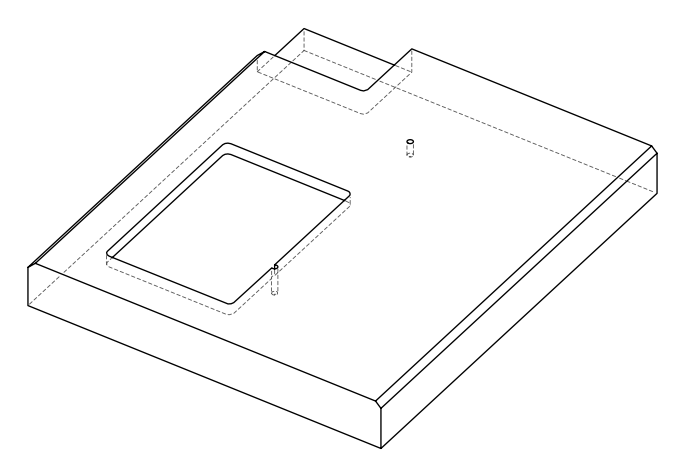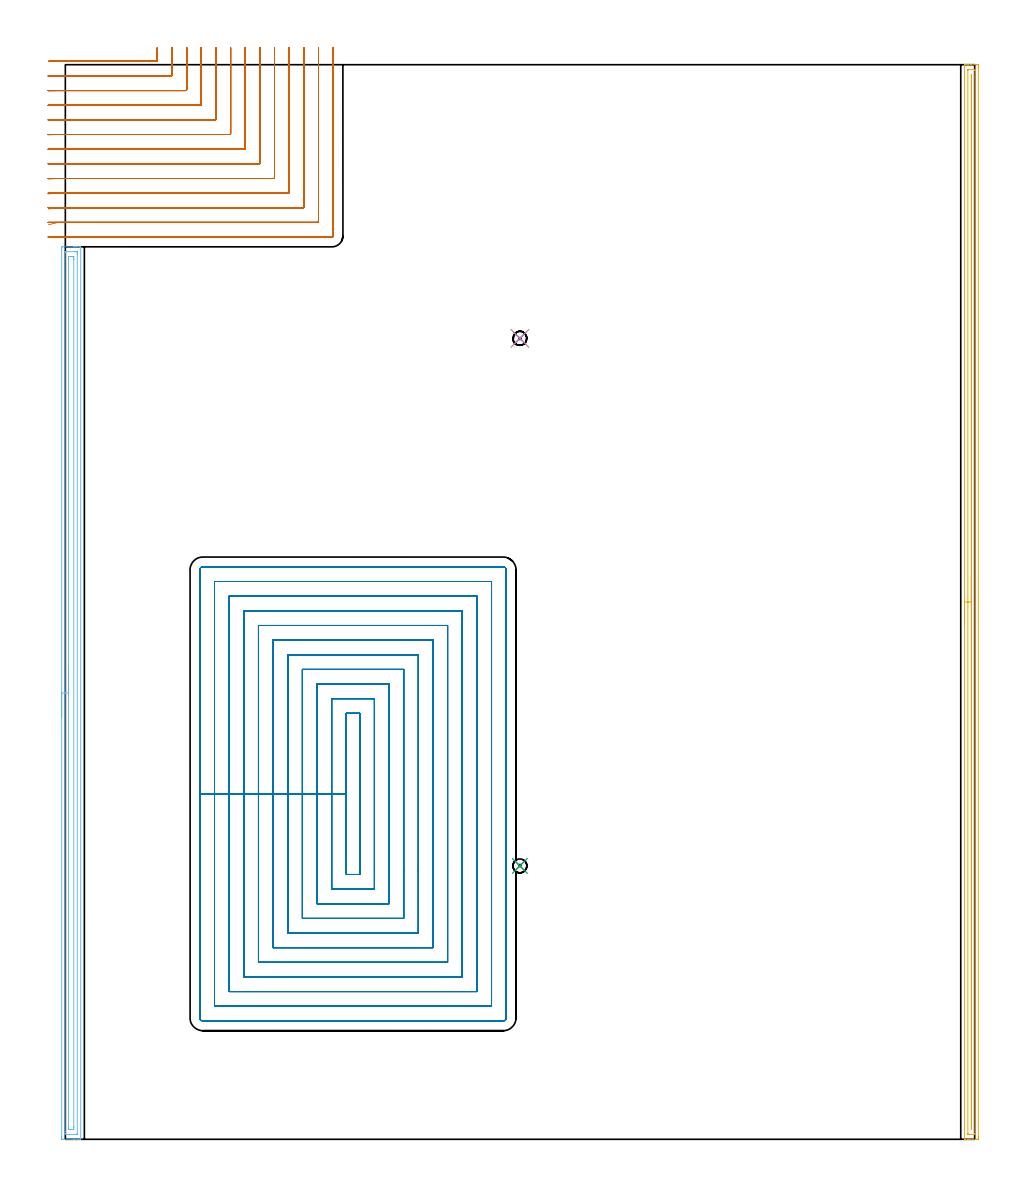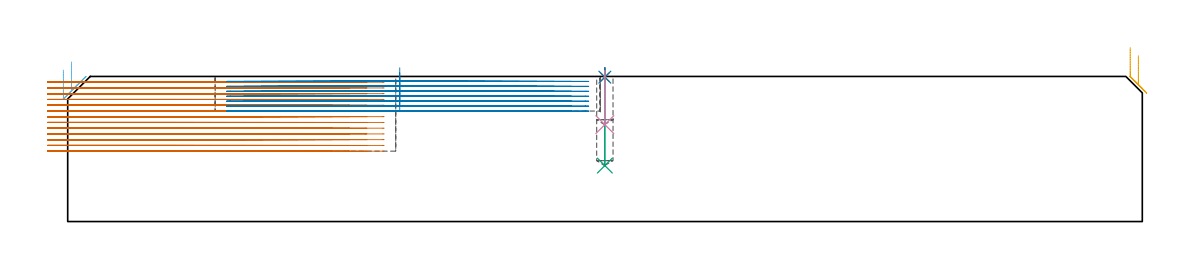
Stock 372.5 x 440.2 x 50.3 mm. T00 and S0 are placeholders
(PLAN: 8 operations, 3 tool changes, 126 min)
(1 SPOT_DRILL | STEP1POCKET | NXT0321_9005460120000 | 0.03 min | 0 mm3)
(2 SPOT_DRILL_1 | STEP1POCKET_1 | NXT0321_9005460120000 | 0.03 min | 0 mm3)
(3 DRILL_BLIND_HOLE_INTO_CENTER | STEP1POCKET | UGT0301_180 | 0.13 min | 748 mm3)
(4 DRILL_BLIND_HOLE_INTO_CENTER_1 | STEP1POCKET_1 | UGT0301_180 | 0.08 min | 391 mm3)
(5 AREA_MILL | FG_CHAMFER_SURFACE | UGT0205_001 | 10.71 min | 7151 mm3)
(6 AREA_MILL_1 | FG_CHAMFER_SURFACE_1 | UGT0205_001 | 8.99 min | 11271 mm3)
(7 MILL_CORNER_NOTCH_RECTANGULAR | CORNER_NOTCH_RECTANGULAR | NXT0201_009 | Follow Part, ap 2, ae 75% | 45.65 min | 219438 mm3)
(8 MILL_RECTANGULAR_POCKET | POCKET_RECTANGULAR_STRAIGHT | NXT0201_009 | Follow Part, ap 2, ae 75% | 60.36 min | 310494 mm3)
(TOOL NXT0321_9005460120000 | NC Spot Drill, 142deg, 12mm, Carbide, Uncoated | D12 PA142 FL30 Z2)
(TOOL UGT0301_180 | Twist Drill 5.7 mm | D5.7 PA118 FL55 Z2)
(TOOL UGT0205_001 | Chamfer Mill 20 x 3 x 45 deg. | D20 FL50 Z2)
(TOOL NXT0201_009 | ENDMILL 8mm [2P460-0800-NA 1630] | D8 FL26 Z6)
(OP 1 SPOT_DRILL)
G17 G21 G94 G90
T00 M6
G54
G17 G0 G90 X186.2 Y112. S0 M3
G43 Z60.3 H0
G94 G81 G98 Z50.055 F250. R53.3
G80
M5
M2
(OP 2 SPOT_DRILL_1)
G17 G21 G94 G90
T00 M6
G54
G17 G0 G90 X186.2 Y328.1 S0 M3
G43 Z60.3 H0
G94 G81 G98 Z50.055 F250. R53.3
G80
M5
M2
(OP 3 DRILL_BLIND_HOLE_INTO_CENTER)
G17 G21 G94 G90
T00 M6
G54
G17 G0 G90 X186.2 Y112. S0 M3
G43 Z60.3 H0
G94 G81 G98 Z19.4 F250. R52.3
G80
M5
M2
(OP 4 DRILL_BLIND_HOLE_INTO_CENTER_1)
G17 G21 G94 G90
T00 M6
G54
G17 G0 G90 X186.2 Y328.1 S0 M3
G43 Z60.3 H0
G94 G81 G98 Z33.6 F250. R52.3
G80
M5
M2
(OP 5 AREA_MILL)
G17 G21 G94 G90
T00 M6
G54
G17 G0 G90 X368.3 Y210.1 S1061 M3
G43 Z60.3 H0
G94 G1 Y210.138 Z59.428 F250.
Y210.252 Z58.563
Y210.441 Z57.712
Y210.703 Z56.88
Y211.037 Z56.074
Y211.44 Z55.3
Y211.908 Z54.564
Y212.44 Z53.872
Y213.029 Z53.229
Y213.672 Z52.639
Y214.364 Z52.108
Y215.1 Z51.64
Y215.874 Z51.237
Y216.68 Z50.903
Y217.512 Z50.641
Y218.363 Z50.452
Y219.228 Z50.338
Y220.1 Z50.3
Y440.02
X368.303 Y440.19 Z50.288
X368.366 Y440.193 Z50.226
X368.797 Y440.2 Z49.803
X369.091 Z49.509
X369.81 Z48.785
X371.063 Z47.534
X372.49 Z46.106
X373.116 Z45.48
X373.383 Y440.198 Z45.213
X373.991 Y440.193 Z44.605
X373.993 Y440.183 Z44.604
X373.998 Y439.573 Z44.602
X374. Y438.956 Z44.6
Y0.903
X373.999 Y0.627 Z44.601
X373.993 Y0.017 Z44.604
X373.991 Y0.007 Z44.605
X373.383 Y0. Z45.213
X371.597 Z46.998
X370.17 Z48.427
X369.81 Z48.785
X368.797 Z49.803
X368.368 Z50.223
X368.315 Z50.276
X368.303 Y0.007 Z50.288
X368.3 Y0.179 Z50.3
Y220.1
X369.714 Z48.886
Y437.881
X369.715 Y437.977 Z48.885
X369.721 Y438.167 Z48.879
X369.725 Y438.191 Z48.875
X369.733 Y438.196 Z48.867
X369.758 Y438.199 Z48.842
X372.075 Y438.2 Z46.525
X372.49 Y438.198 Z46.11
X372.549 Y438.195 Z46.051
X372.579 Y438.191 Z46.021
X372.582 Y438.073 Z46.018
X372.585 Y437.881 Z46.015
X372.586 Y437.785 Z46.014
Y2.319
X372.585 Y2.223 Z46.015
X372.579 Y2.033 Z46.021
X372.575 Y2.009 Z46.025
X372.567 Y2.004 Z46.033
X372.542 Y2.001 Z46.058
X370.225 Y2. Z48.375
X369.81 Y2.002 Z48.79
X369.751 Y2.005 Z48.849
X369.722 Y2.009 Z48.878
X369.718 Y2.127 Z48.882
X369.715 Y2.319 Z48.885
X369.714 Y2.415 Z48.886
Y220.1
X371.128 Z47.472
Y435.103
X371.129 Y435.571 Z47.471
X371.133 Y435.997 Z47.467
X371.135 Y436.039 Z47.465
X371.149 Y436.142 Z47.451
X371.164 Y435.997 Z47.436
X371.171 Y435.572 Z47.429
Y435.529
Y4.628
X371.167 Y4.203 Z47.433
X371.165 Y4.161 Z47.435
X371.151 Y4.059 Z47.449
X371.135 Y4.203 Z47.465
X371.132 Y4.246 Z47.468
X371.129 Y4.671 Z47.471
X371.128 Y220.1 Z47.472
Y220.972 Z47.51
Y221.836 Z47.623
Y222.688 Z47.812
Y223.52 Z48.075
Y224.326 Z48.408
Y225.1 Z48.811
Y225.836 Z49.28
Y226.528 Z49.811
Y227.171 Z50.4
Y227.76 Z51.044
Y228.291 Z51.736
Y228.76 Z52.472
Y229.163 Z53.245
Y229.497 Z54.051
Y229.759 Z54.883
Y229.948 Z55.735
Y230.062 Z56.6
Y230.1 Z57.472
G0 Z60.3
M5
M2
(OP 6 AREA_MILL_1)
G17 G21 G94 G90
T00 M6
G54
G17 G0 G90 X-1.5 Y172.8 S1061 M3
G43 Z60.3 H0
Z52.5
G94 G1 Y172.838 Z51.628 F250.
Y172.952 Z50.764
Y173.141 Z49.912
Y173.403 Z49.08
Y173.737 Z48.274
Y174.14 Z47.5
Y174.609 Z46.764
Y175.14 Z46.072
Y175.729 Z45.429
Y176.372 Z44.84
Y177.064 Z44.309
Y177.8 Z43.84
Y178.574 Z43.437
Y179.38 Z43.103
Y180.212 Z42.841
Y181.064 Z42.652
Y181.928 Z42.538
Y182.8 Z42.5
X-1.499 Y364.986 Z42.501
X-1.496 Y365.381 Z42.502
X-1.492 Y365.59 Z42.505
X-1.109 Y365.6 Z42.888
X3.277 Z47.271
X3.825 Z47.822
X4.154 Z48.15
X4.702 Z48.698
X5.031 Z49.026
X5.69 Z49.689
X6.006 Z50.006
X6.155 Y365.598 Z50.147
X6.298 Y365.59 Z50.288
X6.3 Y365.432 Z50.3
Y0.168
X6.298 Y0.01 Z50.289
X6.155 Y0.002 Z50.147
X6.006 Y0. Z50.006
X5.69 Z49.689
X5.031 Z49.026
X3.825 Z47.822
X3.277 Z47.271
X-1.109 Y0.001 Z42.888
X-1.327 Y0.004 Z42.67
X-1.492 Y0.01 Z42.505
X-1.497 Y0.219 Z42.502
X-1.499 Y0.614 Z42.501
X-1.5 Y1.013 Z42.5
Y182.8
X-0.086 Z43.914
X-0.085 Y363.2 Z43.915
X-0.081 Y363.571 Z43.919
X-0.079 Y363.586 Z43.921
X-0.052 Y363.591 Z43.948
X0.017 Y363.597 Z44.017
X0.122 Y363.599 Z44.122
X0.253 Y363.6 Z44.253
X3.761 Z47.761
X4.639 Z48.639
X4.817 Y363.598 Z48.817
X4.847 Y363.595 Z48.847
X4.875 Y363.591 Z48.875
X4.879 Y363.552 Z48.879
X4.884 Y363.35 Z48.884
X4.885 Y363.2 Z48.885
X4.886 Y362.455 Z48.886
X4.885 Y2.4 Z48.885
X4.881 Y2.029 Z48.881
X4.879 Y2.014 Z48.879
X4.852 Y2.009 Z48.852
X4.783 Y2.003 Z48.783
X4.678 Y2.001 Z48.678
X4.547 Y2. Z48.547
X1.039 Z45.039
X0.161 Z44.161
X-0.017 Y2.002 Z43.983
X-0.047 Y2.005 Z43.953
X-0.075 Y2.009 Z43.925
X-0.079 Y2.048 Z43.921
X-0.084 Y2.25 Z43.916
X-0.085 Y2.4 Z43.915
X-0.086 Y3.145 Z43.914
Y182.8
X1.328 Z45.328
X1.329 Y360.521 Z45.329
X1.33 Y360.717 Z45.33
X1.336 Y361.414 Z45.336
X1.347 Y361.593 Z45.347
X2.4 Y361.6 Z46.4
X3.095 Y361.599 Z47.095
X3.277 Y361.595 Z47.277
X3.454 Y361.59 Z47.454
X3.464 Y361.414 Z47.464
X3.468 Y361.22 Z47.468
X3.471 Y360.521 Z47.471
Y360.323
Y5.079
X3.47 Y4.883 Z47.47
X3.464 Y4.186 Z47.464
X3.453 Y4.007 Z47.453
X2.4 Y4. Z46.4
X1.705 Y4.001 Z45.705
X1.523 Y4.005 Z45.523
X1.346 Y4.01 Z45.346
X1.336 Y4.186 Z45.336
X1.332 Y4.38 Z45.332
X1.329 Y5.079 Z45.329
Y5.277
X1.328 Y182.8 Z45.328
Y183.672 Z45.367
Y184.537 Z45.48
Y185.388 Z45.669
Y186.22 Z45.932
Y187.026 Z46.265
Y187.8 Z46.668
Y188.536 Z47.137
Y189.228 Z47.668
Y189.871 Z48.257
Y190.46 Z48.901
Y190.992 Z49.593
Y191.46 Z50.328
Y191.863 Z51.102
Y192.197 Z51.908
Y192.459 Z52.74
Y192.648 Z53.592
Y192.762 Z54.457
Y192.8 Z55.328
G0 Z60.3
M5
M2
(OP 7 MILL_CORNER_NOTCH_RECTANGULAR)
G17 G21 G94 G90
T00 M6
G54
G17 G0 G90 X-6.751 Y441.533 S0 M3
G43 Z60.3 H1
Z48.308
G94 G1 X-3.752 Y441.588 F250.
G2 X-2.43 Y441.6 R72. F500.
G1 X37.305
G3 X37.7 Y441.995 R0.4
G1 Y444.2
Y447.2 F250.
G0 Z60.3
X-6.999 Y435.51
Z48.308
G1 X-4. Y435.581
G2 X-2.43 Y435.6 R66. F500.
G1 X43.305
G3 X43.7 Y435.995 R0.4
G1 Y444.2
Y447.2 F250.
G0 Z60.3
X-6.999 Y429.501
Z48.308
G1 X-4. Y429.579
G2 X-2.43 Y429.6 R60. F500.
G1 X49.305
G3 X49.7 Y429.995 R0.4
G1 Y444.2
Y447.2 F250.
G0 Z60.3
X-6.999 Y423.49
Z48.308
G1 X-4. Y423.577
G2 X-2.43 Y423.6 R54. F500.
G1 X55.305
G3 X55.7 Y423.995 R0.4
G1 Y444.2
Y447.2 F250.
G0 Z60.3
X-6.998 Y417.476
Z48.308
G1 X-4. Y417.574
G2 X-2.43 Y417.6 R48. F500.
G1 X61.304
G3 X61.7 Y417.996 R0.4
G1 Y444.2
Y447.2 F250.
G0 Z60.3
X-6.998 Y411.458
Z48.308
G1 X-4. Y411.571
G2 X-2.43 Y411.6 R42. F500.
G1 X67.304
G3 X67.7 Y411.996 R0.4
G1 Y444.2
Y447.2 F250.
G0 Z60.3
X-6.997 Y405.435
Z48.308
G1 X-4. Y405.566
G2 X-2.43 Y405.6 R36. F500.
G1 X73.304
G3 X73.7 Y405.996 R0.4
G1 Y444.2
Y447.2 F250.
G0 Z60.3
X-6.996 Y399.402
Z48.308
G1 X-4. Y399.559
G2 X-2.43 Y399.6 R30. F500.
G1 X79.304
G3 X79.7 Y399.996 R0.4
G1 Y444.2
Y447.2 F250.
G0 Z60.3
X-6.994 Y393.352
Z48.308
G1 X-4. Y393.549
G2 X-2.43 Y393.6 R24. F500.
G1 X85.304
G3 X85.7 Y393.996 R0.4
G1 Y444.2
Y447.2 F250.
G0 Z60.3
X-6.989 Y387.27
Z48.308
G1 X-4. Y387.531
G2 X-2.43 Y387.6 R18. F500.
G1 X91.303
G3 X91.7 Y387.997 R0.4
G1 Y444.2
Y447.2 F250.
G0 Z60.3
X-6.974 Y381.104
Z48.308
G1 X-4. Y381.497
G2 X-2.43 Y381.6 R12. F500.
G1 X97.303
G3 X97.7 Y381.997 R0.4
G1 Y444.2
Y447.2 F250.
G0 Z60.3
X-6.895 Y374.606
Z48.308
G1 X-4. Y375.391
G2 X-2.43 Y375.6 R6. F500.
G1 X103.303
G3 X103.7 Y375.997 R0.4
G1 Y444.2
Y447.2 F250.
G0 Z60.3
X-5.43 Y369.6
Z48.308
G1 X-2.43
X109.3 F500.
G3 X109.7 Y370. R0.4
G1 Y444.2
Y447.2 F250.
G0 Z60.3
X-6.747 Y441.6
Z46.315
G1 X-3.747
X37.305 F500.
G3 X37.7 Y441.995 R0.4
G1 Y444.2
Y447.2 F250.
G0 Z60.3
X-7. Y435.592
Z46.315
G1 X-4. Y435.6
X-3.836 F500.
X43.305
G3 X43.7 Y435.995 R0.4
G1 Y444.2
Y447.2 F250.
G0 Z60.3
X-7. Y429.592
Z46.315
G1 X-4. Y429.6
X-3.836 F500.
X49.305
G3 X49.7 Y429.995 R0.4
G1 Y444.2
Y447.2 F250.
G0 Z60.3
X-7. Y423.591
Z46.315
G1 X-4. Y423.6
X-3.836 F500.
X55.305
G3 X55.7 Y423.995 R0.4
G1 Y444.2
Y447.2 F250.
G0 Z60.3
X-7. Y417.589
Z46.315
G1 X-4. Y417.6
X-3.836 F500.
X61.304
G3 X61.7 Y417.996 R0.4
G1 Y444.2
Y447.2 F250.
G0 Z60.3
X-7. Y411.588
Z46.315
G1 X-4. Y411.6
X-3.836 F500.
X67.304
G3 X67.7 Y411.996 R0.4
G1 Y444.2
Y447.2 F250.
G0 Z60.3
X-7. Y405.586
Z46.315
G1 X-4. Y405.6
X-3.836 F500.
X73.304
G3 X73.7 Y405.996 R0.4
G1 Y444.2
Y447.2 F250.
G0 Z60.3
X-7. Y399.583
Z46.315
G1 X-4. Y399.6
X-3.836 F500.
X79.304
G3 X79.7 Y399.996 R0.4
G1 Y444.2
Y447.2 F250.
G0 Z60.3
X-7. Y393.579
Z46.315
G1 X-4. Y393.599
X-3.836 Y393.6 F500.
X85.304
G3 X85.7 Y393.996 R0.4
G1 Y444.2
Y447.2 F250.
G0 Z60.3
X-7. Y387.572
Z46.315
G1 X-4. Y387.599
X-3.836 Y387.6 F500.
X91.303
G3 X91.7 Y387.997 R0.4
G1 Y444.2
Y447.2 F250.
G0 Z60.3
X-7. Y381.558
Z46.315
G1 X-4. Y381.599
X-3.836 Y381.6 F500.
X97.303
G3 X97.7 Y381.997 R0.4
G1 Y444.2
Y447.2 F250.
G0 Z60.3
X-6.999 Y375.516
Z46.315
G1 X-4. Y375.598
X-3.836 Y375.6 F500.
X103.303
G3 X103.7 Y375.997 R0.4
G1 Y444.2
Y447.2 F250.
G0 Z60.3
X-6.836 Y369.6
Z46.315
G1 X-3.836
X109.3 F500.
G3 X109.7 Y370. R0.4
G1 Y444.2
Y447.2 F250.
G0 Z60.3
X-6.747 Y441.6
Z44.323
G1 X-3.747
X37.305 F500.
G3 X37.7 Y441.995 R0.4
G1 Y444.2
Y447.2 F250.
G0 Z60.3
X-7. Y435.6
Z44.323
G1 X-4.
X43.305 F500.
G3 X43.7 Y435.995 R0.4
G1 Y444.2
Y447.2 F250.
G0 Z60.3
X-7. Y429.6
Z44.323
G1 X-4.
X49.305 F500.
G3 X49.7 Y429.995 R0.4
G1 Y444.2
Y447.2 F250.
G0 Z60.3
X-7. Y423.6
Z44.323
G1 X-4.
X55.305 F500.
G3 X55.7 Y423.995 R0.4
G1 Y444.2
Y447.2 F250.
G0 Z60.3
X-7. Y417.6
Z44.323
G1 X-4.
X61.304 F500.
G3 X61.7 Y417.996 R0.4
G1 Y444.2
Y447.2 F250.
G0 Z60.3
X-7. Y411.6
Z44.323
G1 X-4.
X67.304 F500.
G3 X67.7 Y411.996 R0.4
G1 Y444.2
Y447.2 F250.
G0 Z60.3
X-7. Y405.6
Z44.323
G1 X-4.
X73.304 F500.
G3 X73.7 Y405.996 R0.4
G1 Y444.2
Y447.2 F250.
G0 Z60.3
X-7. Y399.6
Z44.323
G1 X-4.
X79.304 F500.
G3 X79.7 Y399.996 R0.4
G1 Y444.2
Y447.2 F250.
G0 Z60.3
X-7. Y393.6
Z44.323
G1 X-4.
X85.304 F500.
G3 X85.7 Y393.996 R0.4
G1 Y444.2
Y447.2 F250.
G0 Z60.3
X-7. Y387.6
Z44.323
G1 X-4.
X91.303 F500.
G3 X91.7 Y387.997 R0.4
G1 Y444.2
Y447.2 F250.
G0 Z60.3
X-7. Y381.6
Z44.323
G1 X-4.
X97.303 F500.
G3 X97.7 Y381.997 R0.4
G1 Y444.2
Y447.2 F250.
G0 Z60.3
X-7. Y375.6
Z44.323
G1 X-4.
X103.303 F500.
G3 X103.7 Y375.997 R0.4
G1 Y444.2
Y447.2 F250.
G0 Z60.3
X-7. Y369.6
Z44.323
G1 X-4.
X109.3 F500.
G3 X109.7 Y370. R0.4
G1 Y444.2
Y447.2 F250.
G0 Z60.3
X-6.747 Y441.6
Z42.331
G1 X-3.747
X37.305 F500.
G3 X37.7 Y441.995 R0.4
G1 Y444.2
Y447.2 F250.
G0 Z60.3
X-7. Y435.6
Z42.331
G1 X-4.
X43.305 F500.
G3 X43.7 Y435.995 R0.4
G1 Y444.2
Y447.2 F250.
G0 Z60.3
X-7. Y429.6
Z42.331
G1 X-4.
X49.305 F500.
G3 X49.7 Y429.995 R0.4
G1 Y444.2
Y447.2 F250.
G0 Z60.3
X-7. Y423.6
Z42.331
G1 X-4.
X55.305 F500.
G3 X55.7 Y423.995 R0.4
G1 Y444.2
Y447.2 F250.
G0 Z60.3
X-7. Y417.6
Z42.331
G1 X-4.
X61.304 F500.
G3 X61.7 Y417.996 R0.4
G1 Y444.2
Y447.2 F250.
G0 Z60.3
X-7. Y411.6
Z42.331
G1 X-4.
X67.304 F500.
G3 X67.7 Y411.996 R0.4
G1 Y444.2
Y447.2 F250.
G0 Z60.3
X-7. Y405.6
Z42.331
G1 X-4.
X73.304 F500.
G3 X73.7 Y405.996 R0.4
G1 Y444.2
Y447.2 F250.
G0 Z60.3
X-7. Y399.6
Z42.331
G1 X-4.
X79.304 F500.
G3 X79.7 Y399.996 R0.4
G1 Y444.2
Y447.2 F250.
G0 Z60.3
X-7. Y393.6
Z42.331
G1 X-4.
X85.304 F500.
G3 X85.7 Y393.996 R0.4
G1 Y444.2
Y447.2 F250.
G0 Z60.3
X-7. Y387.6
Z42.331
G1 X-4.
X91.303 F500.
G3 X91.7 Y387.997 R0.4
G1 Y444.2
Y447.2 F250.
G0 Z60.3
X-7. Y381.6
Z42.331
G1 X-4.
X97.303 F500.
G3 X97.7 Y381.997 R0.4
G1 Y444.2
Y447.2 F250.
G0 Z60.3
X-7. Y375.6
Z42.331
G1 X-4.
X103.303 F500.
G3 X103.7 Y375.997 R0.4
G1 Y444.2
Y447.2 F250.
G0 Z60.3
X-7. Y369.6
Z42.331
G1 X-4.
X109.3 F500.
G3 X109.7 Y370. R0.4
G1 Y444.2
Y447.2 F250.
G0 Z60.3
X-6.747 Y441.6
Z40.338
G1 X-3.747
X37.305 F500.
G3 X37.7 Y441.995 R0.4
G1 Y444.2
Y447.2 F250.
G0 Z60.3
X-7. Y435.6
Z40.338
G1 X-4.
X43.305 F500.
G3 X43.7 Y435.995 R0.4
G1 Y444.2
Y447.2 F250.
G0 Z60.3
X-7. Y429.6
Z40.338
G1 X-4.
X49.305 F500.
G3 X49.7 Y429.995 R0.4
G1 Y444.2
Y447.2 F250.
G0 Z60.3
X-7. Y423.6
Z40.338
G1 X-4.
X55.305 F500.
G3 X55.7 Y423.995 R0.4
G1 Y444.2
Y447.2 F250.
G0 Z60.3
X-7. Y417.6
Z40.338
G1 X-4.
X61.304 F500.
G3 X61.7 Y417.996 R0.4
G1 Y444.2
Y447.2 F250.
G0 Z60.3
X-7. Y411.6
Z40.338
G1 X-4.
X67.304 F500.
G3 X67.7 Y411.996 R0.4
G1 Y444.2
Y447.2 F250.
G0 Z60.3
X-7. Y405.6
Z40.338
G1 X-4.
X73.304 F500.
G3 X73.7 Y405.996 R0.4
G1 Y444.2
Y447.2 F250.
G0 Z60.3
X-7. Y399.6
Z40.338
G1 X-4.
X79.304 F500.
G3 X79.7 Y399.996 R0.4
G1 Y444.2
Y447.2 F250.
G0 Z60.3
X-7. Y393.6
Z40.338
G1 X-4.
X85.304 F500.
G3 X85.7 Y393.996 R0.4
G1 Y444.2
Y447.2 F250.
G0 Z60.3
X-7. Y387.6
Z40.338
G1 X-4.
X91.303 F500.
G3 X91.7 Y387.997 R0.4
G1 Y444.2
Y447.2 F250.
G0 Z60.3
X-7. Y381.6
Z40.338
G1 X-4.
X97.303 F500.
G3 X97.7 Y381.997 R0.4
G1 Y444.2
Y447.2 F250.
G0 Z60.3
X-7. Y375.6
Z40.338
G1 X-4.
X103.303 F500.
G3 X103.7 Y375.997 R0.4
G1 Y444.2
Y447.2 F250.
G0 Z60.3
X-7. Y369.6
Z40.338
G1 X-4.
X109.3 F500.
G3 X109.7 Y370. R0.4
G1 Y444.2
Y447.2 F250.
G0 Z60.3
X-6.747 Y441.6
Z38.346
G1 X-3.747
X37.305 F500.
G3 X37.7 Y441.995 R0.4
G1 Y444.2
Y447.2 F250.
G0 Z60.3
X-7. Y435.6
Z38.346
G1 X-4.
X43.305 F500.
G3 X43.7 Y435.995 R0.4
G1 Y444.2
Y447.2 F250.
G0 Z60.3
X-7. Y429.6
Z38.346
G1 X-4.
X49.305 F500.
G3 X49.7 Y429.995 R0.4
G1 Y444.2
Y447.2 F250.
G0 Z60.3
X-7. Y423.6
Z38.346
G1 X-4.
X55.305 F500.
G3 X55.7 Y423.995 R0.4
G1 Y444.2
Y447.2 F250.
G0 Z60.3
X-7. Y417.6
Z38.346
G1 X-4.
X61.304 F500.
G3 X61.7 Y417.996 R0.4
G1 Y444.2
Y447.2 F250.
G0 Z60.3
X-7. Y411.6
Z38.346
G1 X-4.
X67.304 F500.
G3 X67.7 Y411.996 R0.4
G1 Y444.2
Y447.2 F250.
G0 Z60.3
X-7. Y405.6
Z38.346
G1 X-4.
X73.304 F500.
G3 X73.7 Y405.996 R0.4
G1 Y444.2
Y447.2 F250.
G0 Z60.3
X-7. Y399.6
Z38.346
G1 X-4.
X79.304 F500.
G3 X79.7 Y399.996 R0.4
G1 Y444.2
Y447.2 F250.
G0 Z60.3
X-7. Y393.6
Z38.346
G1 X-4.
X85.304 F500.
G3 X85.7 Y393.996 R0.4
G1 Y444.2
Y447.2 F250.
G0 Z60.3
X-7. Y387.6
Z38.346
G1 X-4.
X91.303 F500.
G3 X91.7 Y387.997 R0.4
G1 Y444.2
Y447.2 F250.
G0 Z60.3
X-7. Y381.6
Z38.346
G1 X-4.
X97.303 F500.
G3 X97.7 Y381.997 R0.4
G1 Y444.2
Y447.2 F250.
G0 Z60.3
X-7. Y375.6
Z38.346
G1 X-4.
X103.303 F500.
G3 X103.7 Y375.997 R0.4
G1 Y444.2
Y447.2 F250.
G0 Z60.3
X-7. Y369.6
Z38.346
G1 X-4.
X109.3 F500.
G3 X109.7 Y370. R0.4
G1 Y444.2
Y447.2 F250.
G0 Z60.3
X-6.747 Y441.6
Z36.354
G1 X-3.747
X37.305 F500.
G3 X37.7 Y441.995 R0.4
G1 Y444.2
Y447.2 F250.
G0 Z60.3
X-7. Y435.6
Z36.354
G1 X-4.
X43.305 F500.
G3 X43.7 Y435.995 R0.4
G1 Y444.2
Y447.2 F250.
G0 Z60.3
X-7. Y429.6
Z36.354
G1 X-4.
X49.305 F500.
G3 X49.7 Y429.995 R0.4
G1 Y444.2
Y447.2 F250.
G0 Z60.3
X-7. Y423.6
Z36.354
G1 X-4.
X55.305 F500.
G3 X55.7 Y423.995 R0.4
G1 Y444.2
Y447.2 F250.
G0 Z60.3
X-7. Y417.6
Z36.354
G1 X-4.
X61.304 F500.
G3 X61.7 Y417.996 R0.4
G1 Y444.2
Y447.2 F250.
G0 Z60.3
X-7. Y411.6
Z36.354
G1 X-4.
X67.304 F500.
G3 X67.7 Y411.996 R0.4
G1 Y444.2
Y447.2 F250.
G0 Z60.3
X-7. Y405.6
Z36.354
G1 X-4.
X73.304 F500.
G3 X73.7 Y405.996 R0.4
G1 Y444.2
Y447.2 F250.
G0 Z60.3
X-7. Y399.6
Z36.354
G1 X-4.
X79.304 F500.
G3 X79.7 Y399.996 R0.4
G1 Y444.2
Y447.2 F250.
G0 Z60.3
X-7. Y393.6
Z36.354
G1 X-4.
X85.304 F500.
G3 X85.7 Y393.996 R0.4
G1 Y444.2
Y447.2 F250.
G0 Z60.3
X-7. Y387.6
Z36.354
G1 X-4.
X91.303 F500.
G3 X91.7 Y387.997 R0.4
G1 Y444.2
Y447.2 F250.
G0 Z60.3
X-7. Y381.6
Z36.354
G1 X-4.
X97.303 F500.
G3 X97.7 Y381.997 R0.4
G1 Y444.2
Y447.2 F250.
G0 Z60.3
X-7. Y375.6
Z36.354
G1 X-4.
X103.303 F500.
G3 X103.7 Y375.997 R0.4
G1 Y444.2
Y447.2 F250.
G0 Z60.3
X-7. Y369.6
Z36.354
G1 X-4.
X109.3 F500.
G3 X109.7 Y370. R0.4
G1 Y444.2
Y447.2 F250.
G0 Z60.3
X-6.747 Y441.6
Z34.362
G1 X-3.747
X37.305 F500.
G3 X37.7 Y441.995 R0.4
G1 Y444.2
Y447.2 F250.
G0 Z60.3
X-7. Y435.6
Z34.362
G1 X-4.
X43.305 F500.
G3 X43.7 Y435.995 R0.4
G1 Y444.2
Y447.2 F250.
G0 Z60.3
X-7. Y429.6
Z34.362
G1 X-4.
X49.305 F500.
G3 X49.7 Y429.995 R0.4
G1 Y444.2
Y447.2 F250.
G0 Z60.3
X-7. Y423.6
Z34.362
G1 X-4.
X55.305 F500.
G3 X55.7 Y423.995 R0.4
G1 Y444.2
Y447.2 F250.
G0 Z60.3
X-7. Y417.6
Z34.362
G1 X-4.
X61.304 F500.
G3 X61.7 Y417.996 R0.4
G1 Y444.2
Y447.2 F250.
G0 Z60.3
X-7. Y411.6
Z34.362
G1 X-4.
X67.304 F500.
G3 X67.7 Y411.996 R0.4
G1 Y444.2
Y447.2 F250.
G0 Z60.3
X-7. Y405.6
Z34.362
G1 X-4.
X73.304 F500.
G3 X73.7 Y405.996 R0.4
G1 Y444.2
Y447.2 F250.
G0 Z60.3
X-7. Y399.6
Z34.362
G1 X-4.
X79.304 F500.
G3 X79.7 Y399.996 R0.4
G1 Y444.2
Y447.2 F250.
G0 Z60.3
X-7. Y393.6
Z34.362
G1 X-4.
X85.304 F500.
G3 X85.7 Y393.996 R0.4
G1 Y444.2
Y447.2 F250.
G0 Z60.3
X-7. Y387.6
Z34.362
G1 X-4.
X91.303 F500.
G3 X91.7 Y387.997 R0.4
G1 Y444.2
Y447.2 F250.
G0 Z60.3
X-7. Y381.6
Z34.362
G1 X-4.
X97.303 F500.
G3 X97.7 Y381.997 R0.4
G1 Y444.2
Y447.2 F250.
G0 Z60.3
X-7. Y375.6
Z34.362
G1 X-4.
X103.303 F500.
G3 X103.7 Y375.997 R0.4
G1 Y444.2
Y447.2 F250.
G0 Z60.3
X-7. Y369.6
Z34.362
G1 X-4.
X109.3 F500.
G3 X109.7 Y370. R0.4
G1 Y444.2
Y447.2 F250.
G0 Z60.3
X-6.747 Y441.6
Z32.369
G1 X-3.747
X37.305 F500.
G3 X37.7 Y441.995 R0.4
G1 Y444.2
Y447.2 F250.
G0 Z60.3
X-7. Y435.6
Z32.369
G1 X-4.
X43.305 F500.
G3 X43.7 Y435.995 R0.4
G1 Y444.2
Y447.2 F250.
G0 Z60.3
X-7. Y429.6
Z32.369
G1 X-4.
X49.305 F500.
G3 X49.7 Y429.995 R0.4
G1 Y444.2
Y447.2 F250.
G0 Z60.3
X-7. Y423.6
Z32.369
G1 X-4.
X55.305 F500.
G3 X55.7 Y423.995 R0.4
G1 Y444.2
Y447.2 F250.
G0 Z60.3
X-7. Y417.6
Z32.369
G1 X-4.
X61.304 F500.
G3 X61.7 Y417.996 R0.4
G1 Y444.2
Y447.2 F250.
G0 Z60.3
X-7. Y411.6
Z32.369
G1 X-4.
X67.304 F500.
G3 X67.7 Y411.996 R0.4
G1 Y444.2
Y447.2 F250.
G0 Z60.3
X-7. Y405.6
Z32.369
G1 X-4.
X73.304 F500.
G3 X73.7 Y405.996 R0.4
G1 Y444.2
Y447.2 F250.
G0 Z60.3
X-7. Y399.6
Z32.369
G1 X-4.
X79.304 F500.
G3 X79.7 Y399.996 R0.4
G1 Y444.2
Y447.2 F250.
G0 Z60.3
X-7. Y393.6
Z32.369
G1 X-4.
X85.304 F500.
G3 X85.7 Y393.996 R0.4
G1 Y444.2
Y447.2 F250.
G0 Z60.3
X-7. Y387.6
Z32.369
G1 X-4.
X91.303 F500.
G3 X91.7 Y387.997 R0.4
G1 Y444.2
Y447.2 F250.
G0 Z60.3
X-7. Y381.6
Z32.369
G1 X-4.
X97.303 F500.
G3 X97.7 Y381.997 R0.4
G1 Y444.2
Y447.2 F250.
G0 Z60.3
X-7. Y375.6
Z32.369
G1 X-4.
X103.303 F500.
G3 X103.7 Y375.997 R0.4
G1 Y444.2
Y447.2 F250.
G0 Z60.3
X-7. Y369.6
Z32.369
G1 X-4.
X109.3 F500.
G3 X109.7 Y370. R0.4
G1 Y444.2
Y447.2 F250.
G0 Z60.3
X-6.747 Y441.6
Z30.377
G1 X-3.747
X37.305 F500.
G3 X37.7 Y441.995 R0.4
G1 Y444.2
Y447.2 F250.
G0 Z60.3
X-7. Y435.6
Z30.377
G1 X-4.
X43.305 F500.
G3 X43.7 Y435.995 R0.4
G1 Y444.2
Y447.2 F250.
G0 Z60.3
X-7. Y429.6
Z30.377
G1 X-4.
X49.305 F500.
G3 X49.7 Y429.995 R0.4
G1 Y444.2
Y447.2 F250.
G0 Z60.3
X-7. Y423.6
Z30.377
G1 X-4.
X55.305 F500.
G3 X55.7 Y423.995 R0.4
G1 Y444.2
Y447.2 F250.
G0 Z60.3
X-7. Y417.6
Z30.377
G1 X-4.
X61.304 F500.
G3 X61.7 Y417.996 R0.4
G1 Y444.2
Y447.2 F250.
G0 Z60.3
X-7. Y411.6
Z30.377
G1 X-4.
X67.304 F500.
G3 X67.7 Y411.996 R0.4
G1 Y444.2
Y447.2 F250.
G0 Z60.3
X-7. Y405.6
Z30.377
G1 X-4.
X73.304 F500.
G3 X73.7 Y405.996 R0.4
G1 Y444.2
Y447.2 F250.
G0 Z60.3
X-7. Y399.6
Z30.377
G1 X-4.
X79.304 F500.
G3 X79.7 Y399.996 R0.4
G1 Y444.2
Y447.2 F250.
G0 Z60.3
X-7. Y393.6
Z30.377
G1 X-4.
X85.304 F500.
G3 X85.7 Y393.996 R0.4
G1 Y444.2
Y447.2 F250.
G0 Z60.3
X-7. Y387.6
Z30.377
G1 X-4.
X91.303 F500.
G3 X91.7 Y387.997 R0.4
G1 Y444.2
Y447.2 F250.
G0 Z60.3
X-7. Y381.6
Z30.377
G1 X-4.
X97.303 F500.
G3 X97.7 Y381.997 R0.4
G1 Y444.2
Y447.2 F250.
G0 Z60.3
X-7. Y375.6
Z30.377
G1 X-4.
X103.303 F500.
G3 X103.7 Y375.997 R0.4
G1 Y444.2
Y447.2 F250.
G0 Z60.3
X-7. Y369.6
Z30.377
G1 X-4.
X109.3 F500.
G3 X109.7 Y370. R0.4
G1 Y444.2
Y447.2 F250.
G0 Z60.3
X-6.747 Y441.6
Z28.385
G1 X-3.747
X37.305 F500.
G3 X37.7 Y441.995 R0.4
G1 Y444.2
Y447.2 F250.
G0 Z60.3
X-7. Y435.6
Z28.385
G1 X-4.
X43.305 F500.
G3 X43.7 Y435.995 R0.4
G1 Y444.2
Y447.2 F250.
G0 Z60.3
X-7. Y429.6
Z28.385
G1 X-4.
X49.305 F500.
G3 X49.7 Y429.995 R0.4
G1 Y444.2
Y447.2 F250.
G0 Z60.3
X-7. Y423.6
Z28.385
G1 X-4.
X55.305 F500.
G3 X55.7 Y423.995 R0.4
G1 Y444.2
Y447.2 F250.
G0 Z60.3
X-7. Y417.6
Z28.385
G1 X-4.
X61.304 F500.
G3 X61.7 Y417.996 R0.4
G1 Y444.2
Y447.2 F250.
G0 Z60.3
X-7. Y411.6
Z28.385
G1 X-4.
X67.304 F500.
G3 X67.7 Y411.996 R0.4
G1 Y444.2
Y447.2 F250.
G0 Z60.3
X-7. Y405.6
Z28.385
G1 X-4.
X73.304 F500.
G3 X73.7 Y405.996 R0.4
G1 Y444.2
Y447.2 F250.
G0 Z60.3
X-7. Y399.6
Z28.385
G1 X-4.
X79.304 F500.
G3 X79.7 Y399.996 R0.4
G1 Y444.2
Y447.2 F250.
G0 Z60.3
X-7. Y393.6
Z28.385
G1 X-4.
X85.304 F500.
G3 X85.7 Y393.996 R0.4
G1 Y444.2
Y447.2 F250.
G0 Z60.3
X-7. Y387.6
Z28.385
G1 X-4.
X91.303 F500.
G3 X91.7 Y387.997 R0.4
G1 Y444.2
Y447.2 F250.
G0 Z60.3
X-7. Y381.6
Z28.385
G1 X-4.
X97.303 F500.
G3 X97.7 Y381.997 R0.4
G1 Y444.2
Y447.2 F250.
G0 Z60.3
X-7. Y375.6
Z28.385
G1 X-4.
X103.303 F500.
G3 X103.7 Y375.997 R0.4
G1 Y444.2
Y447.2 F250.
G0 Z60.3
X-7. Y369.6
Z28.385
G1 X-4.
X109.3 F500.
G3 X109.7 Y370. R0.4
G1 Y444.2
Y447.2 F250.
G0 Z60.3
X-6.747 Y441.6
Z26.392
G1 X-3.747
X37.305 F500.
G3 X37.7 Y441.995 R0.4
G1 Y444.2
Y447.2 F250.
G0 Z60.3
X-7. Y435.6
Z26.392
G1 X-4.
X43.305 F500.
G3 X43.7 Y435.995 R0.4
G1 Y444.2
Y447.2 F250.
G0 Z60.3
X-7. Y429.6
Z26.392
G1 X-4.
X49.305 F500.
G3 X49.7 Y429.995 R0.4
G1 Y444.2
Y447.2 F250.
G0 Z60.3
X-7. Y423.6
Z26.392
G1 X-4.
X55.305 F500.
G3 X55.7 Y423.995 R0.4
G1 Y444.2
Y447.2 F250.
G0 Z60.3
X-7. Y417.6
Z26.392
G1 X-4.
X61.304 F500.
G3 X61.7 Y417.996 R0.4
G1 Y444.2
Y447.2 F250.
G0 Z60.3
X-7. Y411.6
Z26.392
G1 X-4.
X67.304 F500.
G3 X67.7 Y411.996 R0.4
G1 Y444.2
Y447.2 F250.
G0 Z60.3
X-7. Y405.6
Z26.392
G1 X-4.
X73.304 F500.
G3 X73.7 Y405.996 R0.4
G1 Y444.2
Y447.2 F250.
G0 Z60.3
X-7. Y399.6
Z26.392
G1 X-4.
X79.304 F500.
G3 X79.7 Y399.996 R0.4
G1 Y444.2
Y447.2 F250.
G0 Z60.3
X-7. Y393.6
Z26.392
G1 X-4.
X85.304 F500.
G3 X85.7 Y393.996 R0.4
G1 Y444.2
Y447.2 F250.
G0 Z60.3
X-7. Y387.6
Z26.392
G1 X-4.
X91.303 F500.
G3 X91.7 Y387.997 R0.4
G1 Y444.2
Y447.2 F250.
G0 Z60.3
X-7. Y381.6
Z26.392
G1 X-4.
X97.303 F500.
G3 X97.7 Y381.997 R0.4
G1 Y444.2
Y447.2 F250.
G0 Z60.3
X-7. Y375.6
Z26.392
G1 X-4.
X103.303 F500.
G3 X103.7 Y375.997 R0.4
G1 Y444.2
Y447.2 F250.
G0 Z60.3
X-7. Y369.6
Z26.392
G1 X-4.
X109.3 F500.
G3 X109.7 Y370. R0.4
G1 Y444.2
Y447.2 F250.
G0 Z60.3
X-6.747 Y441.6
Z24.4
G1 X-3.747
X37.305 F500.
G3 X37.7 Y441.995 R0.4
G1 Y444.2
Y447.2 F250.
G0 Z60.3
X-7. Y435.6
Z24.4
G1 X-4.
X43.305 F500.
G3 X43.7 Y435.995 R0.4
G1 Y444.2
Y447.2 F250.
G0 Z60.3
X-7. Y429.6
Z24.4
G1 X-4.
X49.305 F500.
G3 X49.7 Y429.995 R0.4
G1 Y444.2
Y447.2 F250.
G0 Z60.3
X-7. Y423.6
Z24.4
G1 X-4.
X55.305 F500.
G3 X55.7 Y423.995 R0.4
G1 Y444.2
Y447.2 F250.
G0 Z60.3
X-7. Y417.6
Z24.4
G1 X-4.
X61.304 F500.
G3 X61.7 Y417.996 R0.4
G1 Y444.2
Y447.2 F250.
G0 Z60.3
X-7. Y411.6
Z24.4
G1 X-4.
X67.304 F500.
G3 X67.7 Y411.996 R0.4
G1 Y444.2
Y447.2 F250.
G0 Z60.3
X-7. Y405.6
Z24.4
G1 X-4.
X73.304 F500.
G3 X73.7 Y405.996 R0.4
G1 Y444.2
Y447.2 F250.
G0 Z60.3
X-7. Y399.6
Z24.4
G1 X-4.
X79.304 F500.
G3 X79.7 Y399.996 R0.4
G1 Y444.2
Y447.2 F250.
G0 Z60.3
X-7. Y393.6
Z24.4
G1 X-4.
X85.304 F500.
G3 X85.7 Y393.996 R0.4
G1 Y444.2
Y447.2 F250.
G0 Z60.3
X-7. Y387.6
Z24.4
G1 X-4.
X91.303 F500.
G3 X91.7 Y387.997 R0.4
G1 Y444.2
Y447.2 F250.
G0 Z60.3
X-7. Y381.6
Z24.4
G1 X-4.
X97.303 F500.
G3 X97.7 Y381.997 R0.4
G1 Y444.2
Y447.2 F250.
G0 Z60.3
X-7. Y375.6
Z24.4
G1 X-4.
X103.303 F500.
G3 X103.7 Y375.997 R0.4
G1 Y444.2
Y447.2 F250.
G0 Z60.3
X-7. Y369.6
Z24.4
G1 X-4.
X109.3 F500.
G3 X109.7 Y370. R0.4
G1 Y444.2
Y447.2 F250.
G0 Z60.3
M5
M2
(OP 8 MILL_RECTANGULAR_POCKET)
G17 G21 G94 G90
T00 M6
G54
G17 G0 G90 X115.1 Y159.096 S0 M3
G43 Z60.3 H1
Z53.303
G94 G1 Y141.5 Z48.589 F250.
Y108.5 F500.
X120.6
Y174.5
X115.1
Y141.5
X109.1
Y102.5
X126.6
Y109.643
Y180.5
X109.1
Y141.5
X103.1
Y96.5
X132.6
Y109.643
Y186.5
X103.1
Y141.5
X97.1
Y90.5
X138.6
Y109.643
Y192.5
X97.1
Y141.5
X91.1
Y84.5
X144.6
Y109.643
Y198.5
X91.1
Y141.5
X85.1
Y78.5
X150.6
Y109.643
Y204.5
X85.1
Y141.5
X79.1
Y72.5
X156.6
Y109.643
Y210.5
X79.1
Y141.5
X73.1
Y66.5
X162.6
Y109.643
Y216.5
X73.1
Y141.5
X67.1
Y60.5
X168.6
Y222.5
X67.1
Y141.5
X61.1
Y54.5
X174.6
Y109.643
Y228.5
X61.1
Y141.5
X55.1
Y49.7
G3 X56.3 Y48.5 R1.2
G1 X179.4
G3 X180.6 Y49.7 R1.2
G1 Y233.3
G3 X179.4 Y234.5 R1.2
G1 X56.3
G3 X55.1 Y233.3 R1.2
G1 Y141.5
Y140.5
G0 X115.1 Y159.096 Z51.589
G1 Y141.5 Z46.874 F250.
Y108.5 F500.
X120.6
Y174.5
X115.1
Y141.5
X109.1
Y102.5
X126.6
Y109.643
Y180.5
X109.1
Y141.5
X103.1
Y96.5
X132.6
Y109.643
Y186.5
X103.1
Y141.5
X97.1
Y90.5
X138.6
Y109.643
Y192.5
X97.1
Y141.5
X91.1
Y84.5
X144.6
Y109.643
Y198.5
X91.1
Y141.5
X85.1
Y78.5
X150.6
Y109.643
Y204.5
X85.1
Y141.5
X79.1
Y72.5
X156.6
Y109.643
Y210.5
X79.1
Y141.5
X73.1
Y66.5
X162.6
Y109.643
Y216.5
X73.1
Y141.5
X67.1
Y60.5
X168.6
Y222.5
X67.1
Y141.5
X61.1
Y54.5
X174.6
Y109.643
Y228.5
X61.1
Y141.5
X55.1
Y49.7
G3 X56.3 Y48.5 R1.2
G1 X179.4
G3 X180.6 Y49.7 R1.2
G1 Y233.3
G3 X179.4 Y234.5 R1.2
G1 X56.3
G3 X55.1 Y233.3 R1.2
G1 Y141.5
Y140.5
G0 X115.1 Y159.096 Z49.874
G1 Y141.5 Z45.159 F250.
Y108.5 F500.
X120.6
Y174.5
X115.1
Y141.5
X109.1
Y102.5
X126.6
Y109.643
Y180.5
X109.1
Y141.5
X103.1
Y96.5
X132.6
Y109.643
Y186.5
X103.1
Y141.5
X97.1
Y90.5
X138.6
Y109.643
Y192.5
X97.1
Y141.5
X91.1
Y84.5
X144.6
Y109.643
Y198.5
X91.1
Y141.5
X85.1
Y78.5
X150.6
Y109.643
Y204.5
X85.1
Y141.5
X79.1
Y72.5
X156.6
Y109.643
Y210.5
X79.1
Y141.5
X73.1
Y66.5
X162.6
Y109.643
Y216.5
X73.1
Y141.5
X67.1
Y60.5
X168.6
Y222.5
X67.1
Y141.5
X61.1
Y54.5
X174.6
Y109.643
Y228.5
X61.1
Y141.5
X55.1
Y49.7
G3 X56.3 Y48.5 R1.2
G1 X179.4
G3 X180.6 Y49.7 R1.2
G1 Y233.3
G3 X179.4 Y234.5 R1.2
G1 X56.3
G3 X55.1 Y233.3 R1.2
G1 Y141.5
Y140.5
G0 X115.1 Y159.096 Z48.159
G1 Y141.5 Z43.444 F250.
Y108.5 F500.
X120.6
Y174.5
X115.1
Y141.5
X109.1
Y102.5
X126.6
Y109.643
Y180.5
X109.1
Y141.5
X103.1
Y96.5
X132.6
Y109.643
Y186.5
X103.1
Y141.5
X97.1
Y90.5
X138.6
Y109.643
Y192.5
X97.1
Y141.5
X91.1
Y84.5
X144.6
Y109.643
Y198.5
X91.1
Y141.5
X85.1
Y78.5
X150.6
Y109.643
Y204.5
X85.1
Y141.5
X79.1
Y72.5
X156.6
Y109.643
Y210.5
X79.1
Y141.5
X73.1
Y66.5
X162.6
Y109.643
Y216.5
X73.1
Y141.5
X67.1
Y60.5
X168.6
Y222.5
X67.1
Y141.5
X61.1
Y54.5
X174.6
Y109.643
Y228.5
X61.1
Y141.5
X55.1
Y49.7
G3 X56.3 Y48.5 R1.2
G1 X179.4
G3 X180.6 Y49.7 R1.2
G1 Y233.3
G3 X179.4 Y234.5 R1.2
G1 X56.3
G3 X55.1 Y233.3 R1.2
G1 Y141.5
Y140.5
G0 X115.1 Y159.096 Z46.444
G1 Y141.5 Z41.73 F250.
Y108.5 F500.
X120.6
Y174.5
X115.1
Y141.5
X109.1
Y102.5
X126.6
Y109.643
Y180.5
X109.1
Y141.5
X103.1
Y96.5
X132.6
Y109.643
Y186.5
X103.1
Y141.5
X97.1
Y90.5
X138.6
Y109.643
Y192.5
X97.1
Y141.5
X91.1
Y84.5
X144.6
Y109.643
Y198.5
X91.1
Y141.5
X85.1
Y78.5
X150.6
Y109.643
Y204.5
X85.1
Y141.5
X79.1
Y72.5
X156.6
Y109.643
Y210.5
X79.1
Y141.5
X73.1
Y66.5
X162.6
Y109.643
Y216.5
X73.1
Y141.5
X67.1
Y60.5
X168.6
Y222.5
X67.1
Y141.5
X61.1
Y54.5
X174.6
Y109.643
Y228.5
X61.1
Y141.5
X55.1
Y49.7
G3 X56.3 Y48.5 R1.2
G1 X179.4
G3 X180.6 Y49.7 R1.2
G1 Y233.3
G3 X179.4 Y234.5 R1.2
G1 X56.3
G3 X55.1 Y233.3 R1.2
G1 Y141.5
Y140.5
G0 X115.1 Y159.096 Z44.73
G1 Y141.5 Z40.015 F250.
Y108.5 F500.
X120.6
Y174.5
X115.1
Y141.5
X109.1
Y102.5
X126.6
Y109.643
Y180.5
X109.1
Y141.5
X103.1
Y96.5
X132.6
Y109.643
Y186.5
X103.1
Y141.5
X97.1
Y90.5
X138.6
Y109.643
Y192.5
X97.1
Y141.5
X91.1
Y84.5
X144.6
Y109.643
Y198.5
X91.1
Y141.5
X85.1
Y78.5
X150.6
Y109.643
Y204.5
X85.1
Y141.5
X79.1
Y72.5
X156.6
Y109.643
Y210.5
X79.1
Y141.5
X73.1
Y66.5
X162.6
Y109.643
Y216.5
X73.1
Y141.5
X67.1
Y60.5
X168.6
Y222.5
X67.1
Y141.5
X61.1
Y54.5
X174.6
Y109.643
Y228.5
X61.1
Y141.5
X55.1
Y49.7
G3 X56.3 Y48.5 R1.2
G1 X179.4
G3 X180.6 Y49.7 R1.2
G1 Y233.3
G3 X179.4 Y234.5 R1.2
G1 X56.3
G3 X55.1 Y233.3 R1.2
G1 Y141.5
Y140.5
G0 X115.1 Y159.096 Z43.015
G1 Y141.5 Z38.3 F250.
Y108.5 F500.
X120.6
Y174.5
X115.1
Y141.5
X109.1
Y102.5
X126.6
Y109.643
Y180.5
X109.1
Y141.5
X103.1
Y96.5
X132.6
Y109.643
Y186.5
X103.1
Y141.5
X97.1
Y90.5
X138.6
Y109.643
Y192.5
X97.1
Y141.5
X91.1
Y84.5
X144.6
Y109.643
Y198.5
X91.1
Y141.5
X85.1
Y78.5
X150.6
Y109.643
Y204.5
X85.1
Y141.5
X79.1
Y72.5
X156.6
Y109.643
Y210.5
X79.1
Y141.5
X73.1
Y66.5
X162.6
Y109.643
Y216.5
X73.1
Y141.5
X67.1
Y60.5
X168.6
Y222.5
X67.1
Y141.5
X61.1
Y54.5
X174.6
Y109.643
Y228.5
X61.1
Y141.5
X55.1
Y49.7
G3 X56.3 Y48.5 R1.2
G1 X179.4
G3 X180.6 Y49.7 R1.2
G1 Y233.3
G3 X179.4 Y234.5 R1.2
G1 X56.3
G3 X55.1 Y233.3 R1.2
G1 Y141.5
Y140.5
G0 Z60.3
M5
M2
